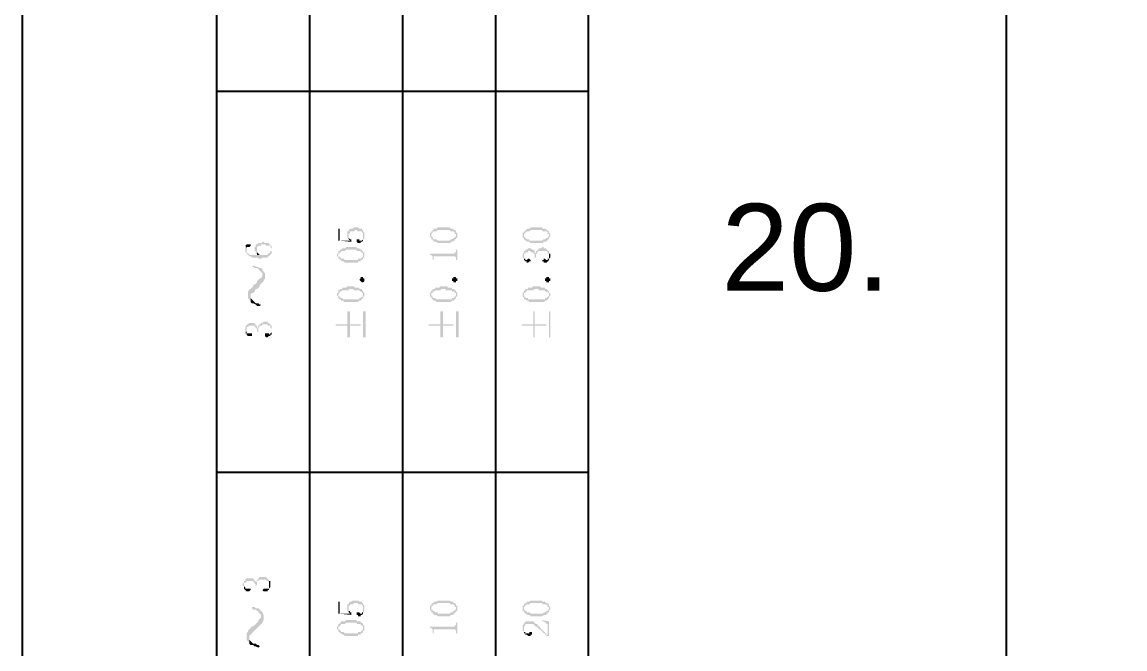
# Model space of a CAD drawing. Header units: millimetres. Extents: x 7018 to 13530, y 4187 to 5692.
# Drawn here: x 8411.44 to 8449.47, y 4998.45 to 5020.06 of the extents above; entities that cross this region are included whole.
import ezdxf

# ---------------------------------------------------------------- set-up
doc = ezdxf.new("R2010")
doc.units = ezdxf.units.MM
doc.styles.get("Standard").update_dxf_attribs({"font": 'arial.ttf'})

msp = doc.modelspace()

# ---------------------------------------------------------------- hatches: boundary and pattern name
at = {"transparency": 33554559}
for points in [[(8422.343, 5012.937), (8422.343, 5012.53), (8422.794, 5012.485), (8422.794, 5012.53), (8422.794, 5012.576), (8422.749, 5012.53), (8422.388, 5012.53), (8422.388, 5012.937)], [(8422.659, 5012.756), (8422.659, 5012.666), (8422.659, 5012.621), (8422.659, 5012.621), (8422.704, 5012.576), (8422.704, 5012.711), (8422.704, 5012.756), (8422.704, 5012.756), (8422.749, 5012.801), (8422.749, 5012.846), (8422.884, 5012.846), (8422.929, 5012.892), (8422.975, 5012.892), (8423.02, 5012.846), (8423.155, 5012.846), (8423.155, 5012.801), (8423.2, 5012.801), (8423.2, 5012.756), (8423.2, 5012.711), (8423.2, 5012.576), (8423.245, 5012.576), (8423.245, 5012.621), (8423.245, 5012.711), (8423.245, 5012.756), (8423.245, 5012.801), (8423.2, 5012.846), (8423.2, 5012.892), (8423.155, 5012.892), (8423.155, 5012.937), (8423.065, 5012.937), (8423.02, 5012.982), (8422.884, 5012.982), (8422.839, 5012.937), (8422.749, 5012.937), (8422.704, 5012.892), (8422.704, 5012.846), (8422.659, 5012.846), (8422.659, 5012.801)], [(8425.502, 5012.711), (8425.502, 5012.666), (8425.502, 5012.666), (8425.547, 5012.621), (8425.547, 5012.576), (8425.547, 5012.711), (8425.547, 5012.756), (8425.547, 5012.756), (8425.592, 5012.801), (8425.592, 5012.801), (8425.637, 5012.846), (8425.728, 5012.846), (8425.773, 5012.892), (8426.179, 5012.892), (8426.224, 5012.846), (8426.314, 5012.846), (8426.36, 5012.801), (8426.36, 5012.756), (8426.405, 5012.756), (8426.405, 5012.711), (8426.405, 5012.846), (8426.405, 5012.846), (8426.36, 5012.892), (8426.314, 5012.892), (8426.314, 5012.937), (8426.224, 5012.937), (8426.179, 5012.982), (8425.773, 5012.982), (8425.728, 5012.937), (8425.637, 5012.937), (8425.637, 5012.892), (8425.592, 5012.892), (8425.592, 5012.846), (8425.547, 5012.846), (8425.547, 5012.801), (8425.502, 5012.801), (8425.502, 5012.756), (8425.502, 5012.756)], [(8428.706, 5012.711), (8428.706, 5012.666), (8428.706, 5012.621), (8428.752, 5012.621), (8428.752, 5012.576), (8428.752, 5012.711), (8428.752, 5012.756), (8428.752, 5012.756), (8428.797, 5012.801), (8428.797, 5012.801), (8428.842, 5012.846), (8428.932, 5012.846), (8428.977, 5012.892), (8429.383, 5012.892), (8429.383, 5012.846), (8429.519, 5012.846), (8429.564, 5012.801), (8429.564, 5012.756), (8429.609, 5012.756), (8429.609, 5012.711), (8429.609, 5012.846), (8429.564, 5012.846), (8429.564, 5012.892), (8429.519, 5012.892), (8429.474, 5012.937), (8429.383, 5012.937), (8429.383, 5012.982), (8428.977, 5012.982), (8428.932, 5012.937), (8428.842, 5012.937), (8428.842, 5012.892), (8428.797, 5012.892), (8428.797, 5012.846), (8428.752, 5012.846), (8428.752, 5012.801), (8428.706, 5012.801), (8428.706, 5012.756), (8428.706, 5012.756)], [(8422.704, 5012.576), (8422.704, 5012.576), (8422.749, 5012.53), (8422.749, 5012.53), (8422.794, 5012.576), (8422.749, 5012.576), (8422.704, 5012.621), (8422.704, 5012.666), (8422.704, 5012.711)], [(8422.975, 5012.53), (8422.975, 5012.485), (8422.975, 5012.485), (8423.02, 5012.44), (8423.11, 5012.44), (8423.11, 5012.485), (8423.155, 5012.485), (8423.2, 5012.53), (8423.2, 5012.711), (8423.2, 5012.621), (8423.2, 5012.576), (8423.2, 5012.576), (8423.155, 5012.53), (8423.065, 5012.53), (8423.065, 5012.576), (8422.975, 5012.576)], [(8425.547, 5012.576), (8425.592, 5012.576), (8425.592, 5012.53), (8425.637, 5012.53), (8425.637, 5012.485), (8425.728, 5012.485), (8425.773, 5012.44), (8426.179, 5012.44), (8426.224, 5012.485), (8426.314, 5012.485), (8426.314, 5012.53), (8426.36, 5012.53), (8426.36, 5012.576), (8426.405, 5012.576), (8426.405, 5012.621), (8426.45, 5012.621), (8426.45, 5012.666), (8426.45, 5012.711), (8426.45, 5012.756), (8426.45, 5012.801), (8426.405, 5012.801), (8426.405, 5012.846), (8426.405, 5012.711), (8426.405, 5012.666), (8426.36, 5012.666), (8426.36, 5012.621), (8426.314, 5012.621), (8426.269, 5012.576), (8426.224, 5012.576), (8426.179, 5012.53), (8425.773, 5012.53), (8425.728, 5012.576), (8425.637, 5012.576), (8425.592, 5012.621), (8425.592, 5012.666), (8425.547, 5012.666), (8425.547, 5012.711), (8425.547, 5012.711)], [(8428.752, 5012.576), (8428.752, 5012.576), (8428.797, 5012.53), (8428.842, 5012.53), (8428.842, 5012.485), (8428.932, 5012.485), (8428.977, 5012.44), (8429.383, 5012.44), (8429.429, 5012.485), (8429.519, 5012.485), (8429.519, 5012.53), (8429.564, 5012.53), (8429.564, 5012.576), (8429.609, 5012.576), (8429.609, 5012.621), (8429.609, 5012.621), (8429.654, 5012.666), (8429.654, 5012.711), (8429.654, 5012.756), (8429.654, 5012.756), (8429.609, 5012.801), (8429.609, 5012.846), (8429.609, 5012.711), (8429.609, 5012.666), (8429.564, 5012.666), (8429.564, 5012.621), (8429.519, 5012.621), (8429.474, 5012.576), (8429.429, 5012.576), (8429.383, 5012.53), (8428.932, 5012.53), (8428.932, 5012.576), (8428.842, 5012.576), (8428.797, 5012.621), (8428.797, 5012.621), (8428.752, 5012.666), (8428.752, 5012.711), (8428.752, 5012.711)], [(8419.138, 5012.35), (8419.184, 5012.26), (8419.184, 5012.305), (8419.274, 5012.305), (8419.319, 5012.35), (8419.319, 5012.395), (8419.184, 5012.395)], [(8419.138, 5012.26), (8419.138, 5012.215), (8419.138, 5012.169), (8419.138, 5012.124), (8419.184, 5012.124), (8419.184, 5012.079), (8419.184, 5012.079), (8419.229, 5012.034), (8419.229, 5012.034), (8419.274, 5011.989), (8419.319, 5011.989), (8419.364, 5011.944), (8419.59, 5011.944), (8419.59, 5011.899), (8419.68, 5011.899), (8419.725, 5011.944), (8419.906, 5011.944), (8419.906, 5011.989), (8419.951, 5011.989), (8419.996, 5012.034), (8419.996, 5012.034), (8420.041, 5012.079), (8420.041, 5012.215), (8420.041, 5012.169), (8419.996, 5012.169), (8419.996, 5012.124), (8419.996, 5012.124), (8419.951, 5012.079), (8419.906, 5012.079), (8419.906, 5012.034), (8419.274, 5012.034), (8419.274, 5012.079), (8419.229, 5012.079), (8419.184, 5012.124), (8419.184, 5012.169), (8419.184, 5012.26), (8419.138, 5012.35)], [(8419.454, 5012.215), (8419.454, 5012.169), (8419.499, 5012.169), (8419.499, 5012.124), (8419.499, 5012.079), (8419.545, 5012.079), (8419.545, 5012.26), (8419.545, 5012.305), (8419.545, 5012.305), (8419.59, 5012.35), (8419.68, 5012.35), (8419.68, 5012.395), (8419.815, 5012.395), (8419.86, 5012.35), (8419.996, 5012.35), (8419.996, 5012.305), (8419.996, 5012.305), (8420.041, 5012.26), (8420.041, 5012.079), (8420.041, 5012.124), (8420.041, 5012.169), (8420.041, 5012.215), (8420.041, 5012.26), (8420.041, 5012.305), (8420.041, 5012.35), (8419.996, 5012.35), (8419.996, 5012.395), (8419.951, 5012.395), (8419.951, 5012.44), (8419.815, 5012.44), (8419.77, 5012.485), (8419.725, 5012.485), (8419.725, 5012.44), (8419.59, 5012.44), (8419.545, 5012.395), (8419.499, 5012.395), (8419.499, 5012.35), (8419.499, 5012.305), (8419.454, 5012.305), (8419.454, 5012.26)], [(8419.545, 5012.079), (8419.545, 5012.034), (8419.635, 5012.034), (8419.59, 5012.079), (8419.59, 5012.079), (8419.545, 5012.124), (8419.545, 5012.215), (8419.545, 5012.215)], [(8422.298, 5012.034), (8422.298, 5011.989), (8422.343, 5011.989), (8422.343, 5011.944), (8422.343, 5011.899), (8422.343, 5012.034), (8422.343, 5012.079), (8422.388, 5012.079), (8422.388, 5012.124), (8422.433, 5012.124), (8422.433, 5012.169), (8422.568, 5012.169), (8422.614, 5012.215), (8422.975, 5012.215), (8422.975, 5012.169), (8423.11, 5012.169), (8423.11, 5012.124), (8423.155, 5012.124), (8423.2, 5012.079), (8423.2, 5012.034), (8423.2, 5012.169), (8423.155, 5012.169), (8423.155, 5012.215), (8423.11, 5012.215), (8423.065, 5012.26), (8422.975, 5012.26), (8422.975, 5012.305), (8422.614, 5012.305), (8422.568, 5012.26), (8422.478, 5012.26), (8422.433, 5012.215), (8422.388, 5012.215), (8422.388, 5012.169), (8422.343, 5012.169), (8422.343, 5012.124), (8422.343, 5012.079), (8422.298, 5012.079)], [(8422.343, 5011.899), (8422.388, 5011.899), (8422.388, 5011.853), (8422.433, 5011.853), (8422.478, 5011.808), (8422.523, 5011.808), (8422.568, 5011.763), (8423.02, 5011.763), (8423.02, 5011.808), (8423.11, 5011.808), (8423.11, 5011.853), (8423.155, 5011.853), (8423.2, 5011.899), (8423.2, 5011.944), (8423.245, 5011.944), (8423.245, 5011.989), (8423.245, 5012.034), (8423.245, 5012.079), (8423.245, 5012.124), (8423.2, 5012.124), (8423.2, 5012.169), (8423.2, 5011.989), (8423.2, 5011.989), (8423.155, 5011.944), (8423.155, 5011.944), (8423.11, 5011.899), (8423.02, 5011.899), (8423.02, 5011.853), (8422.568, 5011.853), (8422.523, 5011.899), (8422.433, 5011.899), (8422.433, 5011.944), (8422.388, 5011.944), (8422.388, 5011.989), (8422.343, 5011.989), (8422.343, 5012.034)], [(8425.502, 5012.079), (8425.502, 5012.034), (8425.547, 5012.034), (8425.592, 5011.989), (8425.592, 5011.899), (8425.592, 5011.853), (8425.637, 5011.853), (8425.637, 5011.944), (8425.637, 5011.989), (8426.36, 5011.989), (8426.405, 5011.944), (8426.405, 5011.853), (8426.45, 5011.853), (8426.45, 5012.215), (8426.405, 5012.215), (8426.405, 5012.169), (8426.405, 5012.124), (8426.36, 5012.124), (8426.36, 5012.079), (8426.314, 5012.079)], [(8428.706, 5012.034), (8428.706, 5011.989), (8428.706, 5011.944), (8428.706, 5011.944), (8428.752, 5011.899), (8428.752, 5011.989), (8428.752, 5012.034), (8428.752, 5012.079), (8428.797, 5012.079), (8428.797, 5012.124), (8428.887, 5012.124), (8428.887, 5012.169), (8428.977, 5012.169), (8428.977, 5012.124), (8429.067, 5012.124), (8429.067, 5012.079), (8429.113, 5012.079), (8429.113, 5011.989), (8429.113, 5011.944), (8429.158, 5011.944), (8429.158, 5011.989), (8429.158, 5012.079), (8429.203, 5012.079), (8429.203, 5012.124), (8429.203, 5012.124), (8429.248, 5012.169), (8429.519, 5012.169), (8429.564, 5012.124), (8429.564, 5012.079), (8429.609, 5012.079), (8429.609, 5012.034), (8429.609, 5011.989), (8429.609, 5012.169), (8429.564, 5012.169), (8429.564, 5012.215), (8429.519, 5012.215), (8429.519, 5012.26), (8429.429, 5012.26), (8429.429, 5012.305), (8429.383, 5012.305), (8429.338, 5012.26), (8429.248, 5012.26), (8429.248, 5012.215), (8429.203, 5012.215), (8429.203, 5012.169), (8429.158, 5012.169), (8429.158, 5012.124), (8429.158, 5012.079), (8429.113, 5012.124), (8429.113, 5012.169), (8429.113, 5012.169), (8429.067, 5012.215), (8429.022, 5012.215), (8428.977, 5012.26), (8428.887, 5012.26), (8428.842, 5012.215), (8428.797, 5012.215), (8428.797, 5012.169), (8428.752, 5012.169), (8428.752, 5012.124), (8428.752, 5012.124), (8428.706, 5012.079)], [(8429.383, 5011.808), (8429.429, 5011.808), (8429.429, 5011.763), (8429.519, 5011.763), (8429.564, 5011.808), (8429.564, 5011.808), (8429.609, 5011.853), (8429.609, 5011.899), (8429.609, 5011.899), (8429.654, 5011.944), (8429.654, 5011.989), (8429.654, 5012.034), (8429.654, 5012.079), (8429.609, 5012.079), (8429.609, 5012.169), (8429.609, 5011.989), (8429.609, 5011.944), (8429.609, 5011.899), (8429.564, 5011.899), (8429.564, 5011.853), (8429.519, 5011.853), (8429.474, 5011.899), (8429.429, 5011.899), (8429.429, 5011.853), (8429.383, 5011.853)], [(8428.752, 5011.899), (8428.752, 5011.853), (8428.752, 5011.853), (8428.797, 5011.808), (8428.842, 5011.808), (8428.842, 5011.763), (8428.887, 5011.763), (8428.932, 5011.808), (8428.977, 5011.808), (8428.977, 5011.853), (8428.977, 5011.853), (8428.932, 5011.899), (8428.887, 5011.899), (8428.842, 5011.853), (8428.797, 5011.853), (8428.797, 5011.899), (8428.752, 5011.899), (8428.752, 5011.989), (8428.752, 5011.989)], [(8419.364, 5011.628), (8419.409, 5011.628), (8419.454, 5011.583), (8419.545, 5011.583), (8419.59, 5011.538), (8419.635, 5011.492), (8419.635, 5011.492), (8419.68, 5011.447), (8419.725, 5011.402), (8419.725, 5011.086), (8419.725, 5011.086), (8419.77, 5011.131), (8419.815, 5011.222), (8419.815, 5011.402), (8419.77, 5011.447), (8419.725, 5011.538), (8419.725, 5011.538), (8419.68, 5011.583), (8419.635, 5011.583), (8419.545, 5011.628), (8419.499, 5011.628), (8419.409, 5011.673)], [(8419.229, 5010.635), (8419.229, 5010.545), (8419.274, 5010.499), (8419.319, 5010.454), (8419.319, 5010.68), (8419.364, 5010.725), (8419.409, 5010.725), (8419.454, 5010.77), (8419.499, 5010.861), (8419.545, 5010.861), (8419.59, 5010.906), (8419.635, 5010.951), (8419.635, 5010.996), (8419.68, 5011.041), (8419.725, 5011.086), (8419.725, 5011.357), (8419.725, 5011.312), (8419.68, 5011.222), (8419.635, 5011.222), (8419.59, 5011.176), (8419.545, 5011.131), (8419.545, 5011.086), (8419.499, 5011.041), (8419.409, 5010.996), (8419.409, 5010.951), (8419.364, 5010.906), (8419.319, 5010.861), (8419.274, 5010.861), (8419.274, 5010.815), (8419.229, 5010.77), (8419.229, 5010.68)], [(8423.245, 5011.176), (8423.245, 5011.131), (8423.245, 5011.131), (8423.2, 5011.086), (8423.155, 5011.086), (8423.11, 5011.131), (8423.11, 5011.131), (8423.065, 5011.176), (8423.065, 5011.176), (8423.11, 5011.222), (8423.11, 5011.267), (8423.2, 5011.267), (8423.2, 5011.222), (8423.245, 5011.222), (8423.245, 5011.176)], [(8426.45, 5011.176), (8426.45, 5011.131), (8426.405, 5011.131), (8426.405, 5011.086), (8426.314, 5011.086), (8426.314, 5011.131), (8426.269, 5011.131), (8426.269, 5011.176), (8426.269, 5011.222), (8426.314, 5011.222), (8426.314, 5011.267), (8426.405, 5011.267), (8426.405, 5011.222), (8426.45, 5011.222), (8426.45, 5011.176)], [(8429.654, 5011.176), (8429.654, 5011.131), (8429.609, 5011.131), (8429.609, 5011.086), (8429.519, 5011.086), (8429.519, 5011.131), (8429.474, 5011.131), (8429.474, 5011.176), (8429.474, 5011.222), (8429.519, 5011.222), (8429.519, 5011.267), (8429.609, 5011.267), (8429.609, 5011.222), (8429.654, 5011.222), (8429.654, 5011.176)], [(8422.298, 5010.68), (8422.298, 5010.635), (8422.298, 5010.635), (8422.343, 5010.59), (8422.343, 5010.545), (8422.343, 5010.68), (8422.343, 5010.68), (8422.388, 5010.725), (8422.388, 5010.77), (8422.433, 5010.77), (8422.478, 5010.815), (8422.704, 5010.815), (8422.704, 5010.861), (8422.839, 5010.861), (8422.884, 5010.815), (8423.065, 5010.815), (8423.11, 5010.77), (8423.155, 5010.77), (8423.155, 5010.725), (8423.2, 5010.725), (8423.2, 5010.68), (8423.2, 5010.815), (8423.155, 5010.815), (8423.155, 5010.861), (8423.065, 5010.861), (8423.065, 5010.906), (8422.929, 5010.906), (8422.884, 5010.951), (8422.659, 5010.951), (8422.614, 5010.906), (8422.478, 5010.906), (8422.478, 5010.861), (8422.388, 5010.861), (8422.388, 5010.815), (8422.343, 5010.815), (8422.343, 5010.77), (8422.343, 5010.725), (8422.298, 5010.725)], [(8422.343, 5010.545), (8422.388, 5010.499), (8422.433, 5010.499), (8422.433, 5010.454), (8422.523, 5010.454), (8422.523, 5010.409), (8423.02, 5010.409), (8423.065, 5010.454), (8423.11, 5010.454), (8423.155, 5010.499), (8423.155, 5010.499), (8423.2, 5010.545), (8423.2, 5010.59), (8423.245, 5010.59), (8423.245, 5010.635), (8423.245, 5010.68), (8423.245, 5010.725), (8423.245, 5010.725), (8423.2, 5010.77), (8423.2, 5010.635), (8423.2, 5010.59), (8423.155, 5010.59), (8423.11, 5010.545), (8423.065, 5010.545), (8423.065, 5010.499), (8422.523, 5010.499), (8422.478, 5010.545), (8422.433, 5010.545), (8422.388, 5010.59), (8422.388, 5010.59), (8422.343, 5010.635), (8422.343, 5010.68)], [(8425.502, 5010.68), (8425.502, 5010.635), (8425.502, 5010.59), (8425.547, 5010.59), (8425.547, 5010.545), (8425.547, 5010.68), (8425.547, 5010.725), (8425.592, 5010.725), (8425.592, 5010.77), (8425.637, 5010.77), (8425.683, 5010.815), (8425.863, 5010.815), (8425.908, 5010.861), (8426.044, 5010.861), (8426.044, 5010.815), (8426.269, 5010.815), (8426.269, 5010.77), (8426.36, 5010.77), (8426.36, 5010.725), (8426.405, 5010.725), (8426.405, 5010.68), (8426.405, 5010.815), (8426.36, 5010.815), (8426.36, 5010.861), (8426.269, 5010.861), (8426.269, 5010.906), (8426.134, 5010.906), (8426.089, 5010.951), (8425.863, 5010.951), (8425.818, 5010.906), (8425.683, 5010.906), (8425.683, 5010.861), (8425.592, 5010.861), (8425.592, 5010.815), (8425.547, 5010.815), (8425.547, 5010.77), (8425.547, 5010.77), (8425.502, 5010.725)], [(8425.547, 5010.545), (8425.592, 5010.499), (8425.592, 5010.499), (8425.637, 5010.454), (8425.683, 5010.454), (8425.728, 5010.409), (8426.224, 5010.409), (8426.269, 5010.454), (8426.314, 5010.454), (8426.36, 5010.499), (8426.36, 5010.499), (8426.405, 5010.545), (8426.405, 5010.59), (8426.45, 5010.59), (8426.45, 5010.635), (8426.45, 5010.68), (8426.45, 5010.725), (8426.45, 5010.725), (8426.405, 5010.77), (8426.405, 5010.635), (8426.405, 5010.635), (8426.36, 5010.59), (8426.36, 5010.59), (8426.314, 5010.545), (8426.269, 5010.545), (8426.269, 5010.499), (8425.728, 5010.499), (8425.683, 5010.545), (8425.592, 5010.545), (8425.592, 5010.59), (8425.592, 5010.59), (8425.547, 5010.635), (8425.547, 5010.68)], [(8428.706, 5010.68), (8428.706, 5010.635), (8428.706, 5010.59), (8428.706, 5010.59), (8428.752, 5010.545), (8428.752, 5010.68), (8428.752, 5010.725), (8428.797, 5010.725), (8428.797, 5010.77), (8428.842, 5010.77), (8428.842, 5010.815), (8429.067, 5010.815), (8429.113, 5010.861), (8429.248, 5010.861), (8429.248, 5010.815), (8429.474, 5010.815), (8429.474, 5010.77), (8429.564, 5010.77), (8429.564, 5010.725), (8429.609, 5010.725), (8429.609, 5010.68), (8429.609, 5010.77), (8429.564, 5010.815), (8429.564, 5010.815), (8429.519, 5010.861), (8429.474, 5010.861), (8429.474, 5010.906), (8429.338, 5010.906), (8429.293, 5010.951), (8429.067, 5010.951), (8429.022, 5010.906), (8428.887, 5010.906), (8428.887, 5010.861), (8428.797, 5010.861), (8428.797, 5010.815), (8428.752, 5010.815), (8428.752, 5010.77), (8428.752, 5010.77), (8428.706, 5010.725)], [(8428.752, 5010.545), (8428.752, 5010.499), (8428.797, 5010.499), (8428.842, 5010.454), (8428.887, 5010.454), (8428.932, 5010.409), (8429.429, 5010.409), (8429.474, 5010.454), (8429.519, 5010.454), (8429.564, 5010.499), (8429.564, 5010.499), (8429.609, 5010.545), (8429.609, 5010.59), (8429.609, 5010.59), (8429.654, 5010.635), (8429.654, 5010.68), (8429.654, 5010.725), (8429.609, 5010.725), (8429.609, 5010.77), (8429.609, 5010.635), (8429.609, 5010.635), (8429.564, 5010.59), (8429.564, 5010.59), (8429.519, 5010.545), (8429.474, 5010.545), (8429.474, 5010.499), (8428.887, 5010.499), (8428.887, 5010.545), (8428.797, 5010.545), (8428.797, 5010.59), (8428.752, 5010.59), (8428.752, 5010.635), (8428.752, 5010.68)], [(8419.319, 5010.454), (8419.319, 5010.409), (8419.364, 5010.364), (8419.409, 5010.364), (8419.499, 5010.319), (8419.545, 5010.274), (8419.635, 5010.274), (8419.68, 5010.319), (8419.635, 5010.319), (8419.59, 5010.364), (8419.499, 5010.364), (8419.454, 5010.409), (8419.409, 5010.454), (8419.409, 5010.454), (8419.364, 5010.499), (8419.319, 5010.545), (8419.319, 5010.59)], [(8422.252, 5009.642), (8422.252, 5009.597), (8422.659, 5009.597), (8422.659, 5009.191), (8422.749, 5009.191), (8422.749, 5009.597), (8423.11, 5009.597), (8423.11, 5009.642), (8422.749, 5009.642), (8422.749, 5010.093), (8422.659, 5010.093), (8422.659, 5009.642)], [(8423.291, 5009.191), (8423.291, 5010.093), (8423.2, 5010.093), (8423.2, 5009.191)], [(8425.457, 5009.642), (8425.457, 5009.597), (8425.863, 5009.597), (8425.863, 5009.191), (8425.953, 5009.191), (8425.953, 5009.597), (8426.314, 5009.597), (8426.314, 5009.642), (8425.953, 5009.642), (8425.953, 5010.093), (8425.863, 5010.093), (8425.863, 5009.642)], [(8426.495, 5009.191), (8426.495, 5010.093), (8426.405, 5010.093), (8426.405, 5009.191)], [(8428.661, 5009.642), (8428.661, 5009.597), (8429.067, 5009.597), (8429.067, 5009.191), (8429.113, 5009.191), (8429.113, 5009.597), (8429.519, 5009.597), (8429.519, 5009.642), (8429.113, 5009.642), (8429.113, 5010.093), (8429.067, 5010.093), (8429.067, 5009.642)], [(8429.654, 5009.191), (8429.654, 5010.093), (8429.609, 5010.093), (8429.609, 5009.191)], [(8419.138, 5009.461), (8419.138, 5009.371), (8419.138, 5009.326), (8419.184, 5009.416), (8419.184, 5009.461), (8419.184, 5009.507), (8419.184, 5009.552), (8419.229, 5009.552), (8419.274, 5009.597), (8419.454, 5009.597), (8419.454, 5009.552), (8419.499, 5009.552), (8419.499, 5009.507), (8419.545, 5009.507), (8419.545, 5009.461), (8419.545, 5009.371), (8419.59, 5009.371), (8419.59, 5009.461), (8419.59, 5009.507), (8419.59, 5009.507), (8419.635, 5009.552), (8419.635, 5009.597), (8419.725, 5009.597), (8419.725, 5009.642), (8419.906, 5009.642), (8419.906, 5009.597), (8419.996, 5009.597), (8419.996, 5009.552), (8419.996, 5009.507), (8420.041, 5009.507), (8420.041, 5009.416), (8420.041, 5009.597), (8420.041, 5009.597), (8419.996, 5009.642), (8419.996, 5009.642), (8419.951, 5009.687), (8419.906, 5009.687), (8419.906, 5009.732), (8419.77, 5009.732), (8419.725, 5009.687), (8419.68, 5009.687), (8419.635, 5009.642), (8419.635, 5009.642), (8419.59, 5009.597), (8419.59, 5009.552), (8419.545, 5009.507), (8419.545, 5009.552), (8419.545, 5009.597), (8419.499, 5009.597), (8419.499, 5009.642), (8419.454, 5009.642), (8419.454, 5009.687), (8419.274, 5009.687), (8419.229, 5009.642), (8419.184, 5009.642), (8419.184, 5009.597), (8419.184, 5009.597), (8419.138, 5009.552)], [(8419.815, 5009.281), (8419.815, 5009.236), (8419.815, 5009.236), (8419.86, 5009.191), (8419.906, 5009.191), (8419.951, 5009.236), (8419.996, 5009.236), (8419.996, 5009.281), (8420.041, 5009.281), (8420.041, 5009.326), (8420.041, 5009.371), (8420.041, 5009.461), (8420.041, 5009.507), (8420.041, 5009.552), (8420.041, 5009.597), (8420.041, 5009.416), (8420.041, 5009.371), (8419.996, 5009.326), (8419.996, 5009.326), (8419.951, 5009.281), (8419.951, 5009.326), (8419.815, 5009.326)], [(8419.138, 5009.326), (8419.184, 5009.326), (8419.184, 5009.281), (8419.184, 5009.281), (8419.229, 5009.236), (8419.364, 5009.236), (8419.364, 5009.281), (8419.364, 5009.326), (8419.184, 5009.326), (8419.184, 5009.371), (8419.184, 5009.416), (8419.184, 5009.416)], [(8419.048, 5000.661), (8419.048, 5000.616), (8419.093, 5000.616), (8419.093, 5000.57), (8419.093, 5000.661), (8419.093, 5000.706), (8419.138, 5000.751), (8419.184, 5000.751), (8419.184, 5000.796), (8419.409, 5000.796), (8419.409, 5000.751), (8419.454, 5000.751), (8419.454, 5000.706), (8419.454, 5000.706), (8419.499, 5000.661), (8419.499, 5000.616), (8419.499, 5000.616), (8419.545, 5000.661), (8419.545, 5000.706), (8419.545, 5000.751), (8419.545, 5000.796), (8419.59, 5000.796), (8419.635, 5000.841), (8419.86, 5000.841), (8419.86, 5000.796), (8419.906, 5000.796), (8419.951, 5000.751), (8419.951, 5000.661), (8419.951, 5000.841), (8419.906, 5000.841), (8419.906, 5000.886), (8419.86, 5000.886), (8419.86, 5000.931), (8419.635, 5000.931), (8419.59, 5000.886), (8419.59, 5000.841), (8419.545, 5000.841), (8419.545, 5000.796), (8419.545, 5000.796), (8419.499, 5000.751), (8419.499, 5000.796), (8419.454, 5000.796), (8419.454, 5000.841), (8419.409, 5000.841), (8419.409, 5000.886), (8419.184, 5000.886), (8419.138, 5000.841), (8419.138, 5000.796), (8419.093, 5000.796), (8419.093, 5000.751), (8419.093, 5000.706), (8419.048, 5000.706)], [(8419.725, 5000.48), (8419.725, 5000.48), (8419.77, 5000.435), (8419.906, 5000.435), (8419.906, 5000.48), (8419.951, 5000.48), (8419.951, 5000.525), (8419.996, 5000.57), (8419.996, 5000.616), (8419.996, 5000.661), (8419.996, 5000.751), (8419.996, 5000.796), (8419.951, 5000.796), (8419.951, 5000.616), (8419.951, 5000.57), (8419.951, 5000.525), (8419.77, 5000.525)], [(8419.093, 5000.57), (8419.093, 5000.525), (8419.093, 5000.525), (8419.138, 5000.48), (8419.138, 5000.48), (8419.184, 5000.435), (8419.274, 5000.435), (8419.319, 5000.48), (8419.319, 5000.525), (8419.138, 5000.525), (8419.138, 5000.57), (8419.138, 5000.57), (8419.093, 5000.616), (8419.093, 5000.661)], [(8422.343, 5000.074), (8422.343, 4999.668), (8422.794, 4999.623), (8422.794, 4999.668), (8422.794, 4999.713), (8422.749, 4999.668), (8422.388, 4999.668), (8422.388, 5000.074)], [(8422.659, 4999.893), (8422.659, 4999.803), (8422.659, 4999.758), (8422.659, 4999.758), (8422.704, 4999.713), (8422.704, 4999.848), (8422.704, 4999.939), (8422.749, 4999.939), (8422.749, 4999.984), (8422.839, 4999.984), (8422.884, 5000.029), (8423.02, 5000.029), (8423.02, 4999.984), (8423.155, 4999.984), (8423.155, 4999.939), (8423.2, 4999.939), (8423.2, 4999.893), (8423.2, 4999.848), (8423.2, 4999.713), (8423.245, 4999.713), (8423.245, 4999.758), (8423.245, 4999.848), (8423.245, 4999.893), (8423.245, 4999.939), (8423.2, 4999.984), (8423.2, 5000.029), (8423.155, 5000.029), (8423.155, 5000.074), (8423.065, 5000.074), (8423.02, 5000.119), (8422.839, 5000.119), (8422.794, 5000.074), (8422.749, 5000.074), (8422.704, 5000.029), (8422.704, 4999.984), (8422.659, 4999.984), (8422.659, 4999.939)], [(8425.502, 4999.848), (8425.502, 4999.803), (8425.502, 4999.803), (8425.547, 4999.758), (8425.547, 4999.713), (8425.547, 4999.848), (8425.547, 4999.893), (8425.547, 4999.893), (8425.592, 4999.939), (8425.592, 4999.939), (8425.637, 4999.984), (8425.728, 4999.984), (8425.773, 5000.029), (8426.179, 5000.029), (8426.224, 4999.984), (8426.314, 4999.984), (8426.36, 4999.939), (8426.36, 4999.893), (8426.405, 4999.893), (8426.405, 4999.848), (8426.405, 4999.984), (8426.405, 4999.984), (8426.36, 5000.029), (8426.314, 5000.029), (8426.314, 5000.074), (8426.224, 5000.074), (8426.179, 5000.119), (8425.773, 5000.119), (8425.728, 5000.074), (8425.637, 5000.074), (8425.637, 5000.029), (8425.592, 5000.029), (8425.547, 4999.984), (8425.547, 4999.939), (8425.502, 4999.939), (8425.502, 4999.893), (8425.502, 4999.893)], [(8425.547, 4999.713), (8425.592, 4999.713), (8425.592, 4999.668), (8425.637, 4999.668), (8425.637, 4999.623), (8425.728, 4999.623), (8425.773, 4999.578), (8426.179, 4999.578), (8426.224, 4999.623), (8426.314, 4999.623), (8426.314, 4999.668), (8426.36, 4999.668), (8426.36, 4999.713), (8426.405, 4999.713), (8426.405, 4999.758), (8426.45, 4999.758), (8426.45, 4999.803), (8426.45, 4999.848), (8426.45, 4999.893), (8426.45, 4999.939), (8426.405, 4999.939), (8426.405, 4999.984), (8426.405, 4999.848), (8426.405, 4999.803), (8426.36, 4999.803), (8426.36, 4999.758), (8426.314, 4999.758), (8426.269, 4999.713), (8426.224, 4999.713), (8426.179, 4999.668), (8425.773, 4999.668), (8425.773, 4999.713), (8425.683, 4999.713), (8425.637, 4999.758), (8425.592, 4999.758), (8425.592, 4999.803), (8425.547, 4999.803), (8425.547, 4999.848), (8425.547, 4999.848)], [(8428.706, 4999.848), (8428.706, 4999.803), (8428.706, 4999.758), (8428.752, 4999.758), (8428.752, 4999.713), (8428.752, 4999.848), (8428.752, 4999.893), (8428.752, 4999.893), (8428.797, 4999.939), (8428.797, 4999.939), (8428.842, 4999.984), (8428.932, 4999.984), (8428.977, 5000.029), (8429.383, 5000.029), (8429.383, 4999.984), (8429.519, 4999.984), (8429.564, 4999.939), (8429.564, 4999.893), (8429.609, 4999.893), (8429.609, 4999.848), (8429.609, 4999.984), (8429.564, 4999.984), (8429.564, 5000.029), (8429.519, 5000.029), (8429.474, 5000.074), (8429.383, 5000.074), (8429.383, 5000.119), (8428.977, 5000.119), (8428.932, 5000.074), (8428.842, 5000.074), (8428.842, 5000.029), (8428.797, 5000.029), (8428.752, 4999.984), (8428.752, 4999.939), (8428.706, 4999.939), (8428.706, 4999.893), (8428.706, 4999.893)], [(8428.752, 4999.713), (8428.752, 4999.713), (8428.797, 4999.668), (8428.842, 4999.668), (8428.842, 4999.623), (8428.932, 4999.623), (8428.977, 4999.578), (8429.383, 4999.578), (8429.429, 4999.623), (8429.519, 4999.623), (8429.519, 4999.668), (8429.564, 4999.668), (8429.564, 4999.713), (8429.609, 4999.713), (8429.609, 4999.758), (8429.609, 4999.758), (8429.654, 4999.803), (8429.654, 4999.848), (8429.654, 4999.893), (8429.654, 4999.893), (8429.609, 4999.939), (8429.609, 4999.984), (8429.609, 4999.848), (8429.609, 4999.803), (8429.564, 4999.803), (8429.564, 4999.758), (8429.519, 4999.758), (8429.474, 4999.713), (8429.429, 4999.713), (8429.383, 4999.668), (8428.977, 4999.668), (8428.932, 4999.713), (8428.842, 4999.713), (8428.842, 4999.758), (8428.797, 4999.758), (8428.752, 4999.803), (8428.752, 4999.848), (8428.752, 4999.848)], [(8419.184, 4998.855), (8419.184, 4998.765), (8419.229, 4998.72), (8419.274, 4998.675), (8419.274, 4998.901), (8419.319, 4998.946), (8419.364, 4998.991), (8419.409, 4999.036), (8419.454, 4999.081), (8419.499, 4999.126), (8419.545, 4999.171), (8419.59, 4999.216), (8419.59, 4999.216), (8419.635, 4999.262), (8419.68, 4999.307), (8419.68, 4999.578), (8419.68, 4999.532), (8419.635, 4999.487), (8419.59, 4999.442), (8419.59, 4999.397), (8419.545, 4999.352), (8419.499, 4999.307), (8419.454, 4999.262), (8419.364, 4999.216), (8419.364, 4999.216), (8419.319, 4999.171), (8419.274, 4999.126), (8419.229, 4999.081), (8419.229, 4999.036), (8419.184, 4998.991), (8419.184, 4998.946)], [(8419.364, 4999.848), (8419.364, 4999.848), (8419.409, 4999.803), (8419.499, 4999.803), (8419.545, 4999.758), (8419.59, 4999.758), (8419.59, 4999.713), (8419.635, 4999.668), (8419.68, 4999.623), (8419.68, 4999.307), (8419.68, 4999.307), (8419.725, 4999.352), (8419.77, 4999.442), (8419.77, 4999.623), (8419.725, 4999.713), (8419.68, 4999.758), (8419.68, 4999.758), (8419.635, 4999.803), (8419.59, 4999.848), (8419.499, 4999.848), (8419.454, 4999.893), (8419.364, 4999.893)], [(8422.704, 4999.713), (8422.704, 4999.713), (8422.749, 4999.668), (8422.749, 4999.668), (8422.794, 4999.713), (8422.749, 4999.713), (8422.749, 4999.758), (8422.704, 4999.758), (8422.704, 4999.803), (8422.704, 4999.848)], [(8422.975, 4999.668), (8422.975, 4999.623), (8423.02, 4999.623), (8423.02, 4999.578), (8423.11, 4999.578), (8423.11, 4999.623), (8423.155, 4999.623), (8423.2, 4999.668), (8423.2, 4999.848), (8423.2, 4999.758), (8423.2, 4999.713), (8423.155, 4999.713), (8423.155, 4999.668), (8423.11, 4999.668), (8423.065, 4999.713), (8422.975, 4999.713)], [(8422.298, 4999.171), (8422.298, 4999.126), (8422.343, 4999.126), (8422.343, 4999.081), (8422.343, 4999.036), (8422.343, 4999.171), (8422.343, 4999.216), (8422.388, 4999.216), (8422.388, 4999.262), (8422.433, 4999.262), (8422.433, 4999.307), (8422.568, 4999.307), (8422.614, 4999.352), (8422.975, 4999.352), (8422.975, 4999.307), (8423.11, 4999.307), (8423.11, 4999.262), (8423.155, 4999.262), (8423.2, 4999.216), (8423.2, 4999.171), (8423.2, 4999.307), (8423.2, 4999.307), (8423.155, 4999.352), (8423.11, 4999.352), (8423.11, 4999.397), (8422.975, 4999.397), (8422.975, 4999.442), (8422.614, 4999.442), (8422.568, 4999.397), (8422.433, 4999.397), (8422.433, 4999.352), (8422.388, 4999.352), (8422.388, 4999.307), (8422.343, 4999.307), (8422.343, 4999.262), (8422.343, 4999.262), (8422.298, 4999.216)], [(8422.343, 4999.036), (8422.388, 4999.036), (8422.388, 4998.991), (8422.433, 4998.991), (8422.478, 4998.946), (8422.523, 4998.946), (8422.568, 4998.901), (8423.02, 4998.901), (8423.02, 4998.946), (8423.11, 4998.946), (8423.11, 4998.991), (8423.155, 4998.991), (8423.2, 4999.036), (8423.2, 4999.081), (8423.245, 4999.081), (8423.245, 4999.126), (8423.245, 4999.171), (8423.245, 4999.216), (8423.245, 4999.262), (8423.2, 4999.262), (8423.2, 4999.307), (8423.2, 4999.171), (8423.2, 4999.126), (8423.2, 4999.126), (8423.155, 4999.081), (8423.155, 4999.081), (8423.11, 4999.036), (8423.02, 4999.036), (8423.02, 4998.991), (8422.568, 4998.991), (8422.523, 4999.036), (8422.433, 4999.036), (8422.433, 4999.081), (8422.388, 4999.081), (8422.388, 4999.126), (8422.343, 4999.126), (8422.343, 4999.171)], [(8425.502, 4999.216), (8425.502, 4999.171), (8425.547, 4999.171), (8425.592, 4999.126), (8425.592, 4999.081), (8425.592, 4998.991), (8425.637, 4998.991), (8425.637, 4999.081), (8425.637, 4999.126), (8426.36, 4999.126), (8426.405, 4999.081), (8426.405, 4998.991), (8426.45, 4998.991), (8426.45, 4999.352), (8426.405, 4999.352), (8426.405, 4999.307), (8426.405, 4999.262), (8426.36, 4999.262), (8426.36, 4999.216), (8426.314, 4999.216)], [(8428.706, 4999.171), (8428.706, 4999.126), (8428.706, 4999.081), (8428.706, 4999.081), (8428.752, 4999.036), (8428.752, 4999.171), (8428.752, 4999.216), (8428.752, 4999.216), (8428.797, 4999.262), (8428.797, 4999.307), (8429.067, 4999.307), (8429.113, 4999.262), (8429.113, 4999.262), (8429.158, 4999.216), (8429.203, 4999.216), (8429.203, 4999.171), (8429.248, 4999.171), (8429.248, 4999.126), (8429.293, 4999.126), (8429.338, 4999.081), (8429.338, 4999.081), (8429.383, 4999.036), (8429.383, 4999.036), (8429.429, 4998.991), (8429.474, 4998.991), (8429.474, 4998.946), (8429.519, 4998.946), (8429.519, 4998.901), (8429.564, 4998.901), (8429.564, 4998.946), (8429.519, 4998.946), (8429.519, 4998.991), (8429.474, 4998.991), (8429.474, 4999.036), (8429.429, 4999.036), (8429.429, 4999.081), (8429.383, 4999.081), (8429.383, 4999.126), (8429.338, 4999.126), (8429.338, 4999.171), (8429.293, 4999.171), (8429.293, 4999.216), (8429.248, 4999.216), (8429.248, 4999.262), (8429.203, 4999.262), (8429.203, 4999.307), (8429.158, 4999.307), (8429.113, 4999.352), (8429.113, 4999.352), (8429.067, 4999.397), (8428.797, 4999.397), (8428.797, 4999.352), (8428.752, 4999.352), (8428.752, 4999.307), (8428.752, 4999.307), (8428.706, 4999.262), (8428.706, 4999.216), (8428.706, 4999.216)], [(8429.383, 4999.442), (8429.383, 4999.397), (8429.429, 4999.397), (8429.474, 4999.352), (8429.519, 4999.352), (8429.519, 4999.307), (8429.564, 4999.307), (8429.564, 4998.901), (8429.609, 4998.901), (8429.609, 4999.397)], [(8428.752, 4999.036), (8428.752, 4998.991), (8428.797, 4998.991), (8428.797, 4998.946), (8428.842, 4998.946), (8428.887, 4998.901), (8428.977, 4998.901), (8428.977, 4998.946), (8429.022, 4998.946), (8429.022, 4998.991), (8429.022, 4999.036), (8428.932, 4999.036), (8428.932, 4998.991), (8428.797, 4998.991), (8428.797, 4999.036), (8428.752, 4999.036), (8428.752, 4999.081), (8428.752, 4999.126), (8428.752, 4999.126)], [(8419.274, 4998.675), (8419.274, 4998.63), (8419.319, 4998.585), (8419.409, 4998.585), (8419.454, 4998.539), (8419.499, 4998.539), (8419.59, 4998.494), (8419.635, 4998.539), (8419.59, 4998.585), (8419.545, 4998.585), (8419.499, 4998.63), (8419.409, 4998.63), (8419.364, 4998.675), (8419.364, 4998.675), (8419.319, 4998.72), (8419.274, 4998.765), (8419.274, 4998.81)]]:
    msp.add_hatch(color=256, dxfattribs=at).paths.add_polyline_path(points)

# ---------------------------------------------------------------- linework, layer by layer
for p, q in [((8418.145, 5242.873), (8418.145, 4956.132)), ((8445.37, 5242.873), (8445.37, 4986.912))]:
    msp.add_line(p, q)
msp.add_lwpolyline([(8831.439, 4951.873), (8831.439, 5248.873), (8411.439, 5248.873), (8411.439, 4951.873)], close=True)
for points in [[(8430.963, 5242.873), (8430.963, 4956.132)], [(8421.35, 5070.48), (8421.35, 4977.463)], [(8424.554, 5070.48), (8424.554, 4977.463)], [(8427.759, 5070.48), (8427.759, 4977.463)], [(8418.145, 5017.676), (8430.963, 5017.676)], [(8418.145, 5004.542), (8430.963, 5004.542)]]:
    msp.add_lwpolyline(points)

# ---------------------------------------------------------------- texts
at = {"insert": (8438.464, 5012.275), "char_height": 2.9997, "width": 34.34827, "attachment_point": 5}
msp.add_mtext('20.', dxfattribs=at)

doc.saveas('drawing.dxf')
